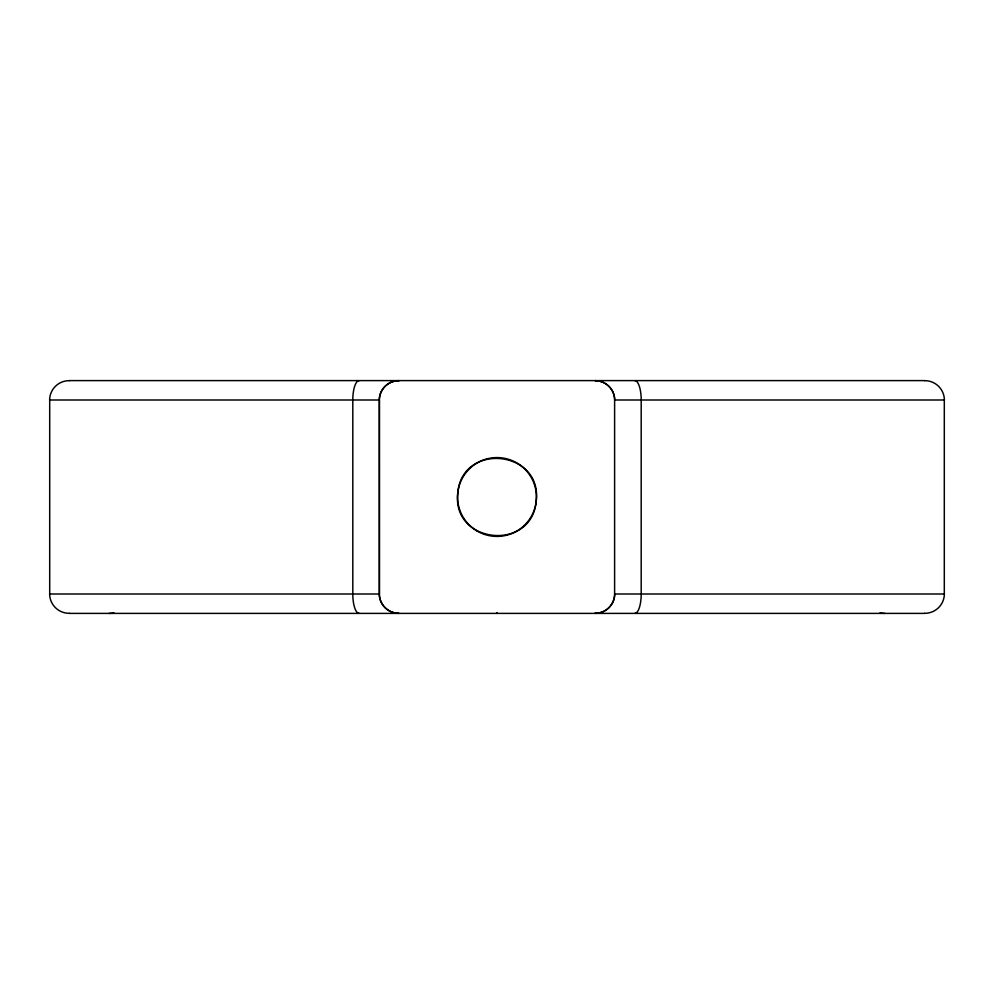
<?xml version="1.0" encoding="UTF-8"?>
<svg xmlns="http://www.w3.org/2000/svg" width="994" height="994" viewBox="0 0 994 994"><rect width="100%" height="100%" fill="white"/><g stroke="black" fill="none" stroke-linecap="round" stroke-linejoin="round"><path stroke-width="1.49" d="M352.808 594.002L352.808 399.998M379.385 594.002L379.385 399.998L49.7 399.998L49.7 594.002L379.385 594.002L379.373 399.998M69.344 380.603L924.656 380.603M69.344 613.397L924.656 613.397M641.192 399.998L641.192 594.002M497 612.652L497 613.397M113.888 612.801A19.408 19.408 0 0 1 109.154 613.385M884.846 613.385A19.408 19.408 0 0 1 880.112 612.801M69.344 613.31A19.532 19.532 0 0 1 49.625 594.002M359.132 613.323A19.52 6.299 90 0 1 352.783 594.002M49.613 399.998A19.532 19.532 0 0 1 69.344 380.665M352.783 399.998A19.52 6.299 -90 0 1 359.132 380.677M944.375 594.002A19.532 19.532 0 0 1 924.656 613.31M641.217 594.002A19.52 6.299 -90 0 1 634.868 613.323M924.656 380.665A19.532 19.532 0 0 1 944.387 399.998M634.868 380.677A19.52 6.299 90 0 1 641.217 399.998M457.787 492.974C451.5 543.966 532.001 552.192 536.213 501.026C542.5 450.033 461.999 441.808 457.787 492.974M944.3 399.998L614.615 399.998L614.615 594.002L944.3 594.002L944.3 399.998M379.298 594.002A19.507 19.507 0 0 0 398.967 613.323A19.52 19.52 0 0 1 379.31 594.002M398.967 380.677A19.507 19.507 0 0 0 379.298 399.998A19.52 19.52 0 0 1 399.004 380.677M595.033 613.323A19.507 19.507 0 0 0 614.702 594.002A19.52 19.52 0 0 1 594.996 613.323M614.702 399.998A19.507 19.507 0 0 0 595.033 380.677A19.52 19.52 0 0 1 614.677 399.998M477.294 531.144A39.425 39.425 0 0 0 536.425 497A39.425 39.425 0 0 0 477.294 462.856A39.425 39.425 0 0 0 477.294 531.144"/></g></svg>
